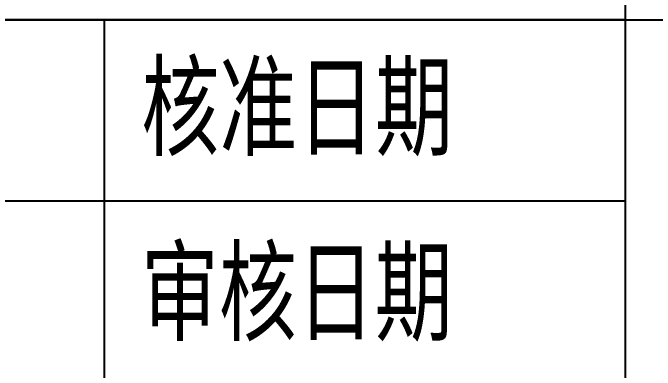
# Model space of a CAD drawing. Header units: millimetres. Extents: x 6 to 292, y 5 to 204.
# Drawn here: x 181.48 to 195.65, y 18.27 to 26.16 of the extents above; entities that cross this region are included whole.
import ezdxf
from ezdxf.entities.mleader import LeaderData, LeaderLine
from ezdxf.math import Vec2, Vec3

# ---------------------------------------------------------------- set-up
doc = ezdxf.new("R2010")
doc.units = ezdxf.units.MM
for name, color, linetype in [('Default', 7, 'Continuous'), ('细实线', 7, 'Continuous'), ('轮廓线', 7, 'Continuous')]:
    doc.layers.add(name, color=color, linetype=linetype)

# ---------------------------------------------------------------- blocks, each defined once
blk = doc.blocks.new('_DOT')
at = {"color": 0}
blk.add_line((0, 0), (-1, 0), dxfattribs=at)
at = {"color": 0, "const_width": 0.333}
blk.add_lwpolyline([(-0.1665, 0, 1), (0.1665, 0, 1)], format="xyb", close=True, dxfattribs=at)

msp = doc.modelspace()

# ---------------------------------------------------------------- linework, layer by layer
at = {"layer": '细实线', "color": 7, "linetype": 'Continuous'}
for p, q in [((195, 26), (167, 26)), ((183.5, 10), (183.5, 26)), ((195, 22), (167, 22))]:
    msp.add_line(p, q, dxfattribs=at)
at = {"layer": '轮廓线', "color": 7, "linetype": 'Continuous'}
for p, q in [((195, 10), (195, 34)), ((167, 26), (287, 26))]:
    msp.add_line(p, q, dxfattribs=at)

# ---------------------------------------------------------------- leaders
at = {"layer": 'Default', "color": 7, "linetype": 'Continuous'}
ml = msp.add_multileader_mtext('Standard', dxfattribs=at)
ml.set_content('{\\pxsm0.9;\\fSolid Edge ANSI|b0||i0||c0|p34;\\W0.7;核准日期\\P}', color=256)
ml.set_leader_properties()
ml.set_arrow_properties(name='DOT')
ml.build(insert=Vec2(0, 0))
ml.multileader.update_dxf_attribs({"leader_type": 0, "dogleg_length": 0, "arrow_head_size": 1.8})
ctx = ml.context
ctx.base_point, ctx.char_height, ctx.arrow_head_size, ctx.landing_gap_size = Vec3(182.315, 23.971), 1.8, 1.8, 0.63
ctx.mtext.insert = Vec3(184.315, 24.994)
ml = msp.add_multileader_mtext('Standard', dxfattribs=at)
ml.set_content('{\\pxsm0.9;\\fSolid Edge ANSI|b0||i0||c0|p34;\\W0.7;审核日期\\P}', color=256)
ml.set_leader_properties()
ml.set_arrow_properties(name='DOT')
ml.build(insert=Vec2(0, 0))
ml.multileader.update_dxf_attribs({"leader_type": 0, "dogleg_length": 0, "arrow_head_size": 1.8})
ctx = ml.context
ctx.base_point, ctx.char_height, ctx.arrow_head_size, ctx.landing_gap_size = Vec3(182.307, 19.879), 1.8, 1.8, 0.63
ctx.mtext.insert = Vec3(184.307, 20.905)

doc.saveas('drawing.dxf')
